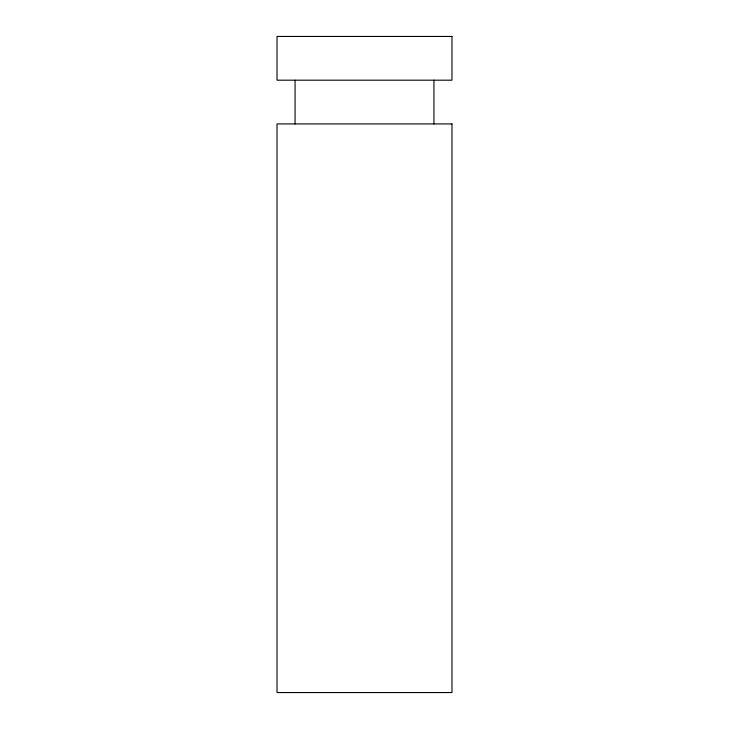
<?xml version="1.0" encoding="UTF-8"?>
<svg xmlns="http://www.w3.org/2000/svg" width="729" height="729" viewBox="0 0 729 729"><rect width="100%" height="100%" fill="white"/><g stroke="black" fill="none" stroke-linecap="round" stroke-linejoin="round"><path stroke-width="1.09" d="M433.937 80.19L433.937 123.93M295.063 80.19L295.063 123.93M451.98 36.45L277.02 36.45L277.02 80.19L451.98 80.19L451.98 36.45M451.98 123.93L277.02 123.93L277.02 692.55L451.98 692.55L451.98 123.93"/></g></svg>
